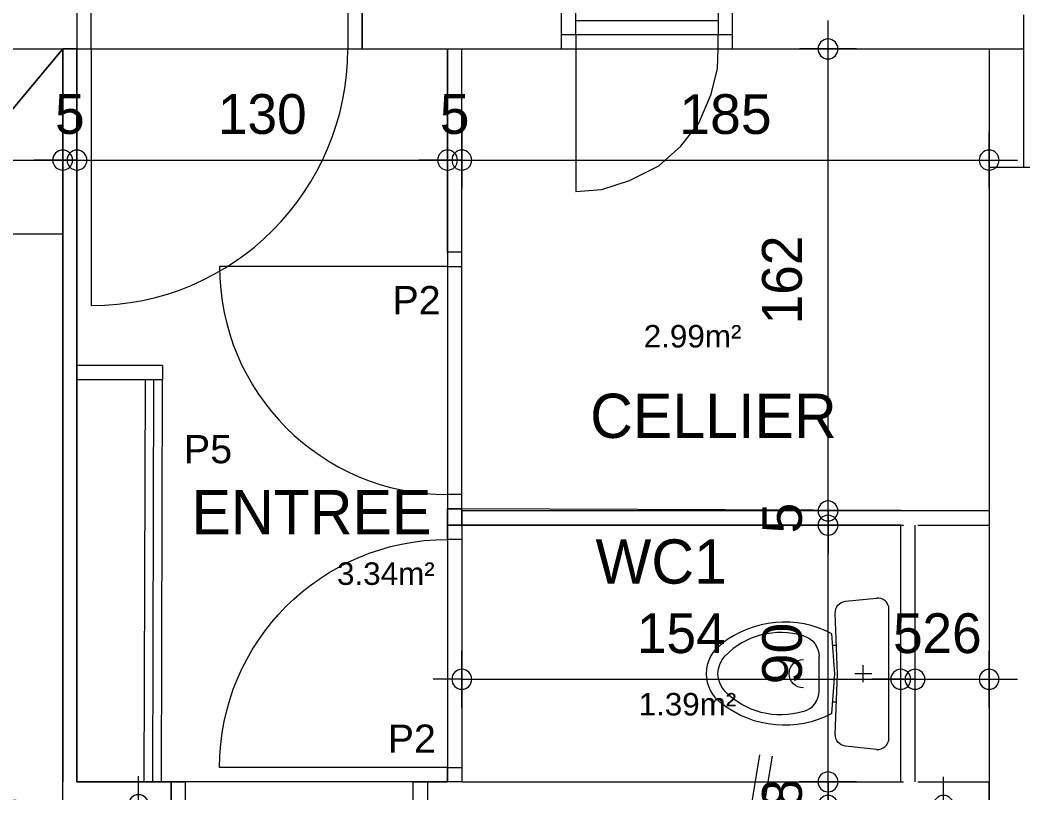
# Model space of a CAD drawing. Header units: metres. Extents: x 1.8 to 67.5, y -52.8 to -10.8.
# Drawn here: x 15.882 to 19.4, y -20.455 to -17.745 of the extents above; entities that cross this region are included whole.
import ezdxf
from ezdxf.enums import TextEntityAlignment as Align
from ezdxf.lldxf.tags import DXFTag

# ---------------------------------------------------------------- set-up
doc = ezdxf.new("R2010")
doc.units = ezdxf.units.M
doc.header["$MEASUREMENT"] = 0
for name, color, linetype in [('Calque commun', 7, 'Continuous'), ('Calque2', 7, 'Continuous'), ('Calque5', 7, 'Continuous'), ('Calque7', 7, 'Continuous'), ('Textes', 7, 'Continuous')]:
    doc.layers.add(name, color=color, linetype=linetype)
doc.styles.add('Arial18', font='arial.ttf', dxfattribs={"height": 0.078859})
doc.styles.add('Arial19', font='arial.ttf', dxfattribs={"height": 0.139163})
doc.styles.add('Arial8', font='arial.ttf', dxfattribs={"height": 0.098961})
doc.styles.add('Century Gothic11', font='GOTHIC.TTF', dxfattribs={"height": 0.139636})
doc.styles.add('Century Gothic19', font='GOTHIC.TTF', dxfattribs={"height": 0.155151})
tags = doc.linetypes.add('DASHDOT2', pattern=[0.5, 0.25, -0.125, 0, -0.125]).pattern_tags.tags
tags[10:11] = [DXFTag(74, 4), DXFTag(75, 0), DXFTag(340, '0'), DXFTag(46, 1.0), DXFTag(50, 0.0), DXFTag(44, 0.0), DXFTag(45, 0.0)]
tags[8:9] = [DXFTag(74, 4), DXFTag(75, 0), DXFTag(340, '0'), DXFTag(46, 1.0), DXFTag(50, 0.0), DXFTag(44, 0.0), DXFTag(45, 0.0)]
tags[6:7] = [DXFTag(74, 4), DXFTag(75, 0), DXFTag(340, '0'), DXFTag(46, 1.0), DXFTag(50, 0.0), DXFTag(44, 0.0), DXFTag(45, 0.0)]
tags[4:5] = [DXFTag(74, 4), DXFTag(75, 0), DXFTag(340, '0'), DXFTag(46, 1.0), DXFTag(50, 0.0), DXFTag(44, 0.0), DXFTag(45, 0.0)]
tags = doc.linetypes.add('HIDDEN', pattern=[0.375, 0.25, -0.125]).pattern_tags.tags
tags[6:7] = [DXFTag(74, 4), DXFTag(75, 0), DXFTag(340, '0'), DXFTag(46, 1.0), DXFTag(50, 0.0), DXFTag(44, 0.0), DXFTag(45, 0.0)]
tags[4:5] = [DXFTag(74, 4), DXFTag(75, 0), DXFTag(340, '0'), DXFTag(46, 1.0), DXFTag(50, 0.0), DXFTag(44, 0.0), DXFTag(45, 0.0)]
tags = doc.linetypes.add('HIDDEN2', pattern=[0.1875, 0.125, -0.0625]).pattern_tags.tags
tags[6:7] = [DXFTag(74, 4), DXFTag(75, 0), DXFTag(340, '0'), DXFTag(46, 1.0), DXFTag(50, 0.0), DXFTag(44, 0.0), DXFTag(45, 0.0)]
tags[4:5] = [DXFTag(74, 4), DXFTag(75, 0), DXFTag(340, '0'), DXFTag(46, 1.0), DXFTag(50, 0.0), DXFTag(44, 0.0), DXFTag(45, 0.0)]

# ---------------------------------------------------------------- blocks, each defined once
blk = doc.blocks.new('Block52712')
at = {"layer": 'Calque commun', "color": 7, "linetype": 'Continuous', "lineweight": 9}
for p, q in [((15.1815, -17.8466), (16.0815, -17.8466)), ((17.0815, -17.8466), (17.7815, -17.8466)), ((18.3815, -17.8466), (19.4015, -17.8466))]:
    blk.add_line(p, q, dxfattribs=at)
blk = doc.blocks.new('Block52730')
at = {"layer": 'Calque commun', "color": 7, "linetype": 'Continuous', "lineweight": 9}
for q in [(19.2815, -26.2066), (19.6015, -18.2609)]:
    blk.add_line((19.2815, -18.2609), q, dxfattribs=at)
blk = doc.blocks.new('@PRES_1_$$_1-22')
at = {"layer": 'Calque commun', "color": 5, "linetype": 'Continuous', "lineweight": 9}
for p, q in [((0, 0.32), (0.6, 0.32)), ((0.6, 0.15), (0, 0.15)), ((0.05, 0.05), (0.05, 0.15)), ((0.55, 0.15), (0.55, 0.05)), ((0.05, 0.1), (0.55, 0.1)), ((0.6, 0.05), (0, 0.05)), ((0, 0), (0.6, 0))]:
    blk.add_line(p, q, dxfattribs=at)
blk = doc.blocks.new('@PRES_1_$$_1-23')
at = {"layer": 'Calque commun', "color": 7, "linetype": 'Continuous', "lineweight": 9}
blk.add_line((0, 0), (0, 0.32), dxfattribs=at)
blk = doc.blocks.new('@PRES_1_$$_1-24')
at = {"layer": 'Calque commun', "color": 7, "linetype": 'Continuous', "lineweight": 9}
blk.add_line((0, 0), (0, 0.32), dxfattribs=at)
blk = doc.blocks.new('INTER_2D_COMB8')
at = {"layer": 'Calque commun', "color": 0, "linetype": 'ByBlock', "lineweight": -2}
for name in ['@PRES_1_$$_1-22', '@PRES_1_$$_1-23']:
    blk.add_blockref(name, (0, 0), dxfattribs=at)
at = {"layer": 'Calque commun', "color": 0, "linetype": 'ByBlock', "lineweight": -2, "extrusion": (0, 0, -1), "xscale": -1, "yscale": -1, "zscale": -1, "rotation": -180}
blk.add_blockref('@PRES_1_$$_1-24', (-0.6, 0), dxfattribs=at)
blk = doc.blocks.new('PLACED_COMB8')
at = {"layer": 'Calque commun', "color": 0, "linetype": 'ByBlock', "lineweight": -2}
blk.add_blockref('INTER_2D_COMB8', (0, 0), dxfattribs=at)
blk = doc.blocks.new('XMODULE1PCENTNONPMR')
at = {"layer": 'Calque commun', "color": 5, "linetype": 'Continuous', "lineweight": 9}
blk.add_arc((0, 0), 0.5, 0, 359.9994, dxfattribs=at)
blk = doc.blocks.new('XMODULE1PCENTNONPMR2')
at = {"layer": 'Calque commun', "color": 5, "linetype": 'Continuous', "lineweight": 9}
blk.add_arc((0, 0), 0.5, 0, 359.9994, dxfattribs=at)
blk = doc.blocks.new('DimLine53246')
at = {"layer": 'Calque commun', "color": 5, "linetype": 'Continuous', "lineweight": 9}
for p, q in [((16.0815, -18.1163), (16.0815, -18.3163)), ((17.3815, -18.1163), (17.3815, -18.3163)), ((16.0815, -18.2163), (15.9815, -18.2163)), ((16.0815, -18.2163), (17.3815, -18.2163)), ((17.3815, -18.2163), (17.4815, -18.2163))]:
    blk.add_line(p, q, dxfattribs=at)
at = {"layer": 'Calque commun', "color": 5, "linetype": 'Continuous', "lineweight": 9, "xscale": 0.07000000029802322, "yscale": 0.07000000029802322, "zscale": 0.07000000029802322}
for name, p in [('XMODULE1PCENTNONPMR', (16.0815, -18.2163)), ('XMODULE1PCENTNONPMR2', (17.3815, -18.2163))]:
    blk.add_blockref(name, p, dxfattribs=at)
at = {"layer": 'Calque commun', "color": 5, "linetype": 'Continuous', "lineweight": 9, "style": 'Century Gothic11'}
blk.add_text('130', height=0.13964, dxfattribs=at).set_placement((16.7315, -18.1663), align=Align.BOTTOM_CENTER)
blk = doc.blocks.new('@PRES_1_$$_1-43')
at = {"layer": 'Calque commun', "color": 5, "linetype": 'Continuous', "lineweight": 9}
blk.add_line((0.05, 0.05), (0.05, 0.85), dxfattribs=at)
at = {"layer": 'Calque commun', "color": 5, "linetype": 'Continuous', "lineweight": 9, "extrusion": (0, 0, -1)}
blk.add_arc((-0.05, 0.05), 0.8, 90, 180, dxfattribs=at)
at = {"layer": 'Calque commun', "color": 5, "linetype": 'Continuous', "lineweight": 9}
mesh = blk.add_polyface(dxfattribs=at)
corners = [(0, 0), (0, 0.05), (0.05, 0.05), (0.05, 0)]
mesh.append_faces([[corners[k] for k in face] for face in [(0, 1, 2, 3)]], dxfattribs={"color": 5})
mesh = blk.add_polyface(dxfattribs=at)
corners = [(0.85, 0), (0.85, 0.05), (0.9, 0.05), (0.9, 0)]
mesh.append_faces([[corners[k] for k in face] for face in [(0, 1, 2, 3)]], dxfattribs={"color": 5})
blk = doc.blocks.new('@PRES_1_$$_1-44')
at = {"layer": 'Calque commun', "color": 0, "linetype": 'Continuous', "lineweight": 9}
blk.add_line((0, 0), (0, 0.05), dxfattribs=at)
blk = doc.blocks.new('@PRES_1_$$_1-45')
at = {"layer": 'Calque commun', "color": 0, "linetype": 'Continuous', "lineweight": 9}
blk.add_line((0, 0), (0, 0.05), dxfattribs=at)
blk = doc.blocks.new('INTER_2D_COMB15')
at = {"layer": 'Calque5', "color": 0, "linetype": 'ByBlock', "lineweight": -2}
blk.add_blockref('@PRES_1_$$_1-43', (0, 0), dxfattribs=at)
at = {"layer": 'Calque5', "color": 15, "linetype": 'ByBlock', "lineweight": -2}
blk.add_blockref('@PRES_1_$$_1-44', (0, 0), dxfattribs=at)
at = {"layer": 'Calque5', "color": 15, "linetype": 'ByBlock', "lineweight": -2, "extrusion": (0, 0, -1), "xscale": -1, "yscale": -1, "zscale": -1, "rotation": -180}
blk.add_blockref('@PRES_1_$$_1-45', (-0.9, 0), dxfattribs=at)
blk = doc.blocks.new('PLACED_COMB15')
at = {"layer": 'Calque5', "color": 0, "linetype": 'ByBlock', "lineweight": -2}
blk.add_blockref('INTER_2D_COMB15', (0, 0), dxfattribs=at)
blk = doc.blocks.new('XMODULE1PCENTNONPMR3')
at = {"layer": 'Calque commun', "color": 5, "linetype": 'Continuous', "lineweight": 9}
blk.add_arc((0, 0), 0.5, 0, 359.9994, dxfattribs=at)
blk = doc.blocks.new('XMODULE1PCENTNONPMR4')
at = {"layer": 'Calque commun', "color": 5, "linetype": 'Continuous', "lineweight": 9}
blk.add_arc((0, 0), 0.5, 0, 359.9994, dxfattribs=at)
blk = doc.blocks.new('DimLine55267')
at = {"layer": 'Calque commun', "color": 5, "linetype": 'Continuous', "lineweight": 9}
for p, q in [((13.3216, -18.1163), (13.3216, -18.3163)), ((16.0315, -18.1163), (16.0315, -18.3163)), ((13.3216, -18.2163), (13.2215, -18.2163)), ((13.3216, -18.2163), (16.0315, -18.2163)), ((16.0315, -18.2163), (16.1315, -18.2163))]:
    blk.add_line(p, q, dxfattribs=at)
at = {"layer": 'Calque commun', "color": 5, "linetype": 'Continuous', "lineweight": 9, "xscale": 0.07000000029802322, "yscale": 0.07000000029802322, "zscale": 0.07000000029802322}
for name, p in [('XMODULE1PCENTNONPMR3', (13.3216, -18.2163)), ('XMODULE1PCENTNONPMR4', (16.0315, -18.2163))]:
    blk.add_blockref(name, p, dxfattribs=at)
at = {"layer": 'Calque commun', "color": 5, "linetype": 'Continuous', "lineweight": 9, "style": 'Century Gothic11'}
blk.add_text('271', height=0.13964, dxfattribs=at).set_placement((14.6765, -18.1663), align=Align.BOTTOM_CENTER)
blk = doc.blocks.new('XMODULE1PCENTNONPMR5')
at = {"layer": 'Calque commun', "color": 5, "linetype": 'Continuous', "lineweight": 9}
blk.add_arc((0, 0), 0.5, 0, 359.9994, dxfattribs=at)
blk = doc.blocks.new('XMODULE1PCENTNONPMR6')
at = {"layer": 'Calque commun', "color": 5, "linetype": 'Continuous', "lineweight": 9}
blk.add_arc((0, 0), 0.5, 0, 359.9994, dxfattribs=at)
blk = doc.blocks.new('DimLine55275')
at = {"layer": 'Calque commun', "color": 5, "linetype": 'Continuous', "lineweight": 9}
for p, q in [((16.0315, -18.1163), (16.0315, -18.3163)), ((16.0815, -18.1163), (16.0815, -18.3163)), ((16.0315, -18.2163), (15.9315, -18.2163)), ((16.0315, -18.2163), (16.0815, -18.2163)), ((16.0815, -18.2163), (16.1815, -18.2163))]:
    blk.add_line(p, q, dxfattribs=at)
at = {"layer": 'Calque commun', "color": 5, "linetype": 'Continuous', "lineweight": 9, "xscale": 0.07000000029802322, "yscale": 0.07000000029802322, "zscale": 0.07000000029802322}
for name, p in [('XMODULE1PCENTNONPMR5', (16.0315, -18.2163)), ('XMODULE1PCENTNONPMR6', (16.0815, -18.2163))]:
    blk.add_blockref(name, p, dxfattribs=at)
at = {"layer": 'Calque commun', "color": 5, "linetype": 'Continuous', "lineweight": 9, "style": 'Century Gothic11'}
blk.add_text('5', height=0.1396, dxfattribs=at).set_placement((16.0565, -18.1663), align=Align.BOTTOM_CENTER)
blk = doc.blocks.new('XMODULE1PCENTNONPMR7')
at = {"layer": 'Calque commun', "color": 5, "linetype": 'Continuous', "lineweight": 9}
blk.add_arc((0, 0), 0.5, 0, 359.9994, dxfattribs=at)
blk = doc.blocks.new('XMODULE1PCENTNONPMR8')
at = {"layer": 'Calque commun', "color": 5, "linetype": 'Continuous', "lineweight": 9}
blk.add_arc((0, 0), 0.5, 0, 359.9994, dxfattribs=at)
blk = doc.blocks.new('DimLine55283')
at = {"layer": 'Calque commun', "color": 5, "linetype": 'Continuous', "lineweight": 9}
for p, q in [((17.3815, -18.3163), (17.3815, -18.1163)), ((17.4315, -18.1163), (17.4315, -18.3163)), ((17.3815, -18.2163), (17.2815, -18.2163)), ((17.3815, -18.2163), (17.4315, -18.2163)), ((17.4315, -18.2163), (17.5315, -18.2163))]:
    blk.add_line(p, q, dxfattribs=at)
at = {"layer": 'Calque commun', "color": 5, "linetype": 'Continuous', "lineweight": 9, "xscale": 0.07000000029802322, "yscale": 0.07000000029802322, "zscale": 0.07000000029802322}
for name, p in [('XMODULE1PCENTNONPMR7', (17.3815, -18.2163)), ('XMODULE1PCENTNONPMR8', (17.4315, -18.2163))]:
    blk.add_blockref(name, p, dxfattribs=at)
at = {"layer": 'Calque commun', "color": 5, "linetype": 'Continuous', "lineweight": 9, "style": 'Century Gothic11'}
blk.add_text('5', height=0.1396, dxfattribs=at).set_placement((17.4065, -18.1663), align=Align.BOTTOM_CENTER)
blk = doc.blocks.new('XMODULE1PCENTNONPMR9')
at = {"layer": 'Calque commun', "color": 5, "linetype": 'Continuous', "lineweight": 9}
blk.add_arc((0, 0), 0.5, 0, 359.9994, dxfattribs=at)
blk = doc.blocks.new('XMODULE1PCENTNONPMR10')
at = {"layer": 'Calque commun', "color": 5, "linetype": 'Continuous', "lineweight": 9}
blk.add_arc((0, 0), 0.5, 0, 359.9994, dxfattribs=at)
blk = doc.blocks.new('DimLine55291')
at = {"layer": 'Calque commun', "color": 5, "linetype": 'Continuous', "lineweight": 9}
for p, q in [((17.4315, -20.1369), (17.4315, -19.9369)), ((18.9715, -20.1369), (18.9715, -19.9369)), ((17.4315, -20.0369), (17.3315, -20.0369)), ((17.4315, -20.0369), (18.9715, -20.0369)), ((18.9715, -20.0369), (19.0715, -20.0369))]:
    blk.add_line(p, q, dxfattribs=at)
at = {"layer": 'Calque commun', "color": 5, "linetype": 'Continuous', "lineweight": 9, "xscale": 0.07000000029802322, "yscale": 0.07000000029802322, "zscale": 0.07000000029802322}
for name, p in [('XMODULE1PCENTNONPMR9', (17.4315, -20.0369)), ('XMODULE1PCENTNONPMR10', (18.9715, -20.0369))]:
    blk.add_blockref(name, p, dxfattribs=at)
at = {"layer": 'Calque commun', "color": 5, "linetype": 'Continuous', "lineweight": 9, "style": 'Century Gothic11'}
blk.add_text('154', height=0.13964, dxfattribs=at).set_placement((18.2015, -19.9869), align=Align.BOTTOM_CENTER)
blk = doc.blocks.new('XMODULE1PCENTNONPMR11')
at = {"layer": 'Calque commun', "color": 5, "linetype": 'Continuous', "lineweight": 9}
blk.add_arc((0, 0), 0.5, 0, 359.9994, dxfattribs=at)
blk = doc.blocks.new('XMODULE1PCENTNONPMR12')
at = {"layer": 'Calque commun', "color": 5, "linetype": 'Continuous', "lineweight": 9}
blk.add_arc((0, 0), 0.5, 0, 359.9994, dxfattribs=at)
blk = doc.blocks.new('DimLine55302')
at = {"layer": 'Calque commun', "color": 5, "linetype": 'Continuous', "lineweight": 9}
for p, q in [((18.9715, -20.1369), (18.9715, -19.9369)), ((19.0215, -20.1369), (19.0215, -19.9369)), ((18.9715, -20.0369), (18.8715, -20.0369)), ((18.9715, -20.0369), (19.0215, -20.0369)), ((19.0215, -20.0369), (19.1215, -20.0369))]:
    blk.add_line(p, q, dxfattribs=at)
at = {"layer": 'Calque commun', "color": 5, "linetype": 'Continuous', "lineweight": 9, "xscale": 0.07000000029802322, "yscale": 0.07000000029802322, "zscale": 0.07000000029802322}
for name, p in [('XMODULE1PCENTNONPMR11', (18.9715, -20.0369)), ('XMODULE1PCENTNONPMR12', (19.0215, -20.0369))]:
    blk.add_blockref(name, p, dxfattribs=at)
at = {"layer": 'Calque commun', "color": 5, "linetype": 'Continuous', "lineweight": 9, "style": 'Century Gothic11'}
blk.add_text('5', height=0.1396, dxfattribs=at).set_placement((18.9965, -19.9869), align=Align.BOTTOM_CENTER)
blk = doc.blocks.new('XMODULE1PCENTNONPMR17')
at = {"layer": 'Calque commun', "color": 5, "linetype": 'Continuous', "lineweight": 9}
blk.add_arc((0, 0), 0.5, 0, 359.9994, dxfattribs=at)
blk = doc.blocks.new('XMODULE1PCENTNONPMR18')
at = {"layer": 'Calque commun', "color": 5, "linetype": 'Continuous', "lineweight": 9}
blk.add_arc((0, 0), 0.5, 0, 359.9994, dxfattribs=at)
blk = doc.blocks.new('DimLine55344')
at = {"layer": 'Calque commun', "color": 5, "linetype": 'Continuous', "lineweight": 9}
for p, q in [((19.1215, -20.4792), (19.1215, -20.3792)), ((19.2215, -20.4792), (19.0215, -20.4792)), ((19.1215, -22.3567), (19.1215, -20.4792)), ((19.2215, -22.3567), (19.0215, -22.3567)), ((19.1215, -22.3567), (19.1215, -22.4567))]:
    blk.add_line(p, q, dxfattribs=at)
at = {"layer": 'Calque commun', "color": 5, "linetype": 'Continuous', "lineweight": 9, "xscale": 0.07000000029802322, "yscale": 0.07000000029802322, "zscale": 0.07000000029802322, "rotation": 90}
for name, p in [('XMODULE1PCENTNONPMR18', (19.1215, -20.4792)), ('XMODULE1PCENTNONPMR17', (19.1215, -22.3567))]:
    blk.add_blockref(name, p, dxfattribs=at)
at = {"layer": 'Calque commun', "color": 5, "linetype": 'Continuous', "lineweight": 9, "style": 'Century Gothic11'}
blk.add_text('188', height=0.13964, rotation=90, dxfattribs=at).set_placement((19.0715, -21.4179), align=Align.BOTTOM_CENTER)
blk = doc.blocks.new('XMODULE1PCENTNONPMR19')
at = {"layer": 'Calque commun', "color": 5, "linetype": 'Continuous', "lineweight": 9}
blk.add_arc((0, 0), 0.5, 0, 359.9994, dxfattribs=at)
blk = doc.blocks.new('XMODULE1PCENTNONPMR20')
at = {"layer": 'Calque commun', "color": 5, "linetype": 'Continuous', "lineweight": 9}
blk.add_arc((0, 0), 0.5, 0, 359.9994, dxfattribs=at)
blk = doc.blocks.new('DimLine55352')
at = {"layer": 'Calque commun', "color": 5, "linetype": 'Continuous', "lineweight": 9}
for p, q in [((18.7164, -20.3966), (18.7164, -20.2966)), ((18.8164, -20.3966), (18.6164, -20.3966)), ((18.7164, -20.4792), (18.7164, -20.3966)), ((18.8164, -20.4792), (18.6164, -20.4792)), ((18.7164, -20.4792), (18.7164, -20.5792))]:
    blk.add_line(p, q, dxfattribs=at)
at = {"layer": 'Calque commun', "color": 5, "linetype": 'Continuous', "lineweight": 9, "xscale": 0.07000000029802322, "yscale": 0.07000000029802322, "zscale": 0.07000000029802322, "rotation": 90}
for name, p in [('XMODULE1PCENTNONPMR20', (18.7164, -20.3966)), ('XMODULE1PCENTNONPMR19', (18.7164, -20.4792))]:
    blk.add_blockref(name, p, dxfattribs=at)
at = {"layer": 'Calque commun', "color": 5, "linetype": 'Continuous', "lineweight": 9, "style": 'Century Gothic11'}
blk.add_text('8', height=0.1396, rotation=90, dxfattribs=at).set_placement((18.6664, -20.4379), align=Align.BOTTOM_CENTER)
blk = doc.blocks.new('XMODULE1PCENTNONPMR21')
at = {"layer": 'Calque commun', "color": 5, "linetype": 'Continuous', "lineweight": 9}
blk.add_arc((0, 0), 0.5, 0, 359.9994, dxfattribs=at)
blk = doc.blocks.new('XMODULE1PCENTNONPMR22')
at = {"layer": 'Calque commun', "color": 5, "linetype": 'Continuous', "lineweight": 9}
blk.add_arc((0, 0), 0.5, 0, 359.9994, dxfattribs=at)
blk = doc.blocks.new('DimLine55360')
at = {"layer": 'Calque commun', "color": 5, "linetype": 'Continuous', "lineweight": 9}
for p, q in [((18.7164, -17.8266), (18.7164, -17.7266)), ((18.8164, -17.8266), (18.6164, -17.8266)), ((18.7164, -19.4466), (18.7164, -17.8266)), ((18.8164, -19.4466), (18.6164, -19.4466)), ((18.7164, -19.4466), (18.7164, -19.5466))]:
    blk.add_line(p, q, dxfattribs=at)
at = {"layer": 'Calque commun', "color": 5, "linetype": 'Continuous', "lineweight": 9, "xscale": 0.07000000029802322, "yscale": 0.07000000029802322, "zscale": 0.07000000029802322, "rotation": 90}
for name, p in [('XMODULE1PCENTNONPMR22', (18.7164, -17.8266)), ('XMODULE1PCENTNONPMR21', (18.7164, -19.4466))]:
    blk.add_blockref(name, p, dxfattribs=at)
at = {"layer": 'Calque commun', "color": 5, "linetype": 'Continuous', "lineweight": 9, "style": 'Century Gothic11'}
blk.add_text('162', height=0.13964, rotation=90, dxfattribs=at).set_placement((18.6664, -18.6366), align=Align.BOTTOM_CENTER)
blk = doc.blocks.new('XMODULE1PCENTNONPMR29')
at = {"layer": 'Calque commun', "color": 5, "linetype": 'Continuous', "lineweight": 9}
blk.add_arc((0, 0), 0.5, 0, 359.9994, dxfattribs=at)
blk = doc.blocks.new('XMODULE1PCENTNONPMR30')
at = {"layer": 'Calque commun', "color": 5, "linetype": 'Continuous', "lineweight": 9}
blk.add_arc((0, 0), 0.5, 0, 359.9994, dxfattribs=at)
blk = doc.blocks.new('DimLine55777')
at = {"layer": 'Calque commun', "color": 5, "linetype": 'Continuous', "lineweight": 9}
for p, q in [((19.0215, -20.1369), (19.0215, -19.9369)), ((19.2815, -20.1369), (19.2815, -19.9369)), ((19.0215, -20.0369), (18.9215, -20.0369)), ((19.0215, -20.0369), (19.2815, -20.0369)), ((19.2815, -20.0369), (19.3815, -20.0369))]:
    blk.add_line(p, q, dxfattribs=at)
at = {"layer": 'Calque commun', "color": 5, "linetype": 'Continuous', "lineweight": 9, "xscale": 0.07000000029802322, "yscale": 0.07000000029802322, "zscale": 0.07000000029802322}
for name, p in [('XMODULE1PCENTNONPMR29', (19.0215, -20.0369)), ('XMODULE1PCENTNONPMR30', (19.2815, -20.0369))]:
    blk.add_blockref(name, p, dxfattribs=at)
at = {"layer": 'Calque commun', "color": 5, "linetype": 'Continuous', "lineweight": 9, "style": 'Century Gothic11'}
blk.add_text('26', height=0.13964, dxfattribs=at).set_placement((19.1515, -19.9869), align=Align.BOTTOM_CENTER)
blk = doc.blocks.new('XMODULE1PCENTNONPMR35')
at = {"layer": 'Calque commun', "color": 5, "linetype": 'Continuous', "lineweight": 9}
blk.add_arc((0, 0), 0.5, 0, 359.9994, dxfattribs=at)
blk = doc.blocks.new('XMODULE1PCENTNONPMR36')
at = {"layer": 'Calque commun', "color": 5, "linetype": 'Continuous', "lineweight": 9}
blk.add_arc((0, 0), 0.5, 0, 359.9994, dxfattribs=at)
blk = doc.blocks.new('DimLine56137')
at = {"layer": 'Calque commun', "color": 5, "linetype": 'Continuous', "lineweight": 9}
for p, q in [((16.2975, -20.4766), (16.2975, -20.3766)), ((16.3975, -20.4766), (16.1975, -20.4766)), ((16.2975, -21.3766), (16.2975, -20.4766)), ((16.3975, -21.3766), (16.1975, -21.3766)), ((16.2975, -21.3766), (16.2975, -21.4766))]:
    blk.add_line(p, q, dxfattribs=at)
at = {"layer": 'Calque commun', "color": 5, "linetype": 'Continuous', "lineweight": 9, "xscale": 0.07000000029802322, "yscale": 0.07000000029802322, "zscale": 0.07000000029802322, "rotation": 90}
for name, p in [('XMODULE1PCENTNONPMR36', (16.2975, -20.4766)), ('XMODULE1PCENTNONPMR35', (16.2975, -21.3766))]:
    blk.add_blockref(name, p, dxfattribs=at)
at = {"layer": 'Calque commun', "color": 5, "linetype": 'Continuous', "lineweight": 9, "style": 'Century Gothic11'}
blk.add_text('90', height=0.13964, rotation=90, dxfattribs=at).set_placement((16.2475, -20.9266), align=Align.BOTTOM_CENTER)
blk = doc.blocks.new('@PRES_1_$$_1-46')
at = {"layer": 'Calque commun', "color": 5, "linetype": 'Continuous', "lineweight": 9}
blk.add_line((0.05, 0.08), (0.05, 0.88), dxfattribs=at)
at = {"layer": 'Calque commun', "color": 5, "linetype": 'Continuous', "lineweight": 9, "extrusion": (0, 0, -1)}
blk.add_arc((-0.05, 0.08), 0.8, 90, 180, dxfattribs=at)
at = {"layer": 'Calque commun', "color": 5, "linetype": 'Continuous', "lineweight": 9}
mesh = blk.add_polyface(dxfattribs=at)
corners = [(0, 0), (0, 0.08), (0.05, 0.08), (0.05, 0)]
mesh.append_faces([[corners[k] for k in face] for face in [(0, 1, 2, 3)]], dxfattribs={"color": 5})
mesh = blk.add_polyface(dxfattribs=at)
corners = [(0.85, 0), (0.85, 0.08), (0.9, 0.08), (0.9, 0)]
mesh.append_faces([[corners[k] for k in face] for face in [(0, 1, 2, 3)]], dxfattribs={"color": 5})
blk = doc.blocks.new('@PRES_1_$$_1-47')
at = {"layer": 'Calque commun', "color": 7, "linetype": 'Continuous', "lineweight": 9}
blk.add_line((0, 0), (0, 0.08), dxfattribs=at)
blk = doc.blocks.new('@PRES_1_$$_1-48')
at = {"layer": 'Calque commun', "color": 7, "linetype": 'Continuous', "lineweight": 9}
blk.add_line((0, 0), (0, 0.08), dxfattribs=at)
blk = doc.blocks.new('INTER_2D_COMB16')
at = {"layer": 'Calque5', "color": 0, "linetype": 'ByBlock', "lineweight": -2}
for name in ['@PRES_1_$$_1-46', '@PRES_1_$$_1-47']:
    blk.add_blockref(name, (0, 0), dxfattribs=at)
at = {"layer": 'Calque5', "color": 0, "linetype": 'ByBlock', "lineweight": -2, "extrusion": (0, 0, -1), "xscale": -1, "yscale": -1, "zscale": -1, "rotation": -180}
blk.add_blockref('@PRES_1_$$_1-48', (-0.9, 0), dxfattribs=at)
blk = doc.blocks.new('PLACED_COMB16')
at = {"layer": 'Calque5', "color": 0, "linetype": 'ByBlock', "lineweight": -2}
blk.add_blockref('INTER_2D_COMB16', (0, 0), dxfattribs=at)
blk = doc.blocks.new('60x65')
at = {"layer": 'Calque commun', "color": 7, "linetype": 'HIDDEN', "lineweight": 9}
mesh = blk.add_polyface(dxfattribs=at)
corners = [(0, 0.6), (0.65, 0.6), (0.65, 0), (0, 0)]
mesh.append_faces([[corners[k] for k in face] for face in [(0, 1, 2, 3)]], dxfattribs={"color": 7})
blk = doc.blocks.new('XMODULE1PCENTNONPMR53')
at = {"layer": 'Calque commun', "color": 5, "linetype": 'Continuous', "lineweight": 9}
blk.add_arc((0, 0), 0.5, 0, 359.9994, dxfattribs=at)
blk = doc.blocks.new('XMODULE1PCENTNONPMR54')
at = {"layer": 'Calque commun', "color": 5, "linetype": 'Continuous', "lineweight": 9}
blk.add_arc((0, 0), 0.5, 0, 359.9994, dxfattribs=at)
blk = doc.blocks.new('DimLine60848')
at = {"layer": 'Calque commun', "color": 5, "linetype": 'Continuous', "lineweight": 9}
for p, q in [((18.7164, -19.4966), (18.7164, -19.3966)), ((18.8164, -19.4966), (18.6164, -19.4966)), ((18.7164, -20.3966), (18.7164, -19.4966)), ((18.8164, -20.3966), (18.6164, -20.3966)), ((18.7164, -20.3966), (18.7164, -20.4966))]:
    blk.add_line(p, q, dxfattribs=at)
at = {"layer": 'Calque commun', "color": 5, "linetype": 'Continuous', "lineweight": 9, "xscale": 0.07000000029802322, "yscale": 0.07000000029802322, "zscale": 0.07000000029802322, "rotation": 90}
for name, p in [('XMODULE1PCENTNONPMR54', (18.7164, -19.4966)), ('XMODULE1PCENTNONPMR53', (18.7164, -20.3966))]:
    blk.add_blockref(name, p, dxfattribs=at)
at = {"layer": 'Calque commun', "color": 5, "linetype": 'Continuous', "lineweight": 9, "style": 'Arial19'}
blk.add_text('90', height=0.13916, rotation=90, dxfattribs=at).set_placement((18.6664, -19.9466), align=Align.BOTTOM_CENTER)
blk = doc.blocks.new('XMODULE1PCENTNONPMR55')
at = {"layer": 'Calque commun', "color": 5, "linetype": 'Continuous', "lineweight": 9}
blk.add_arc((0, 0), 0.5, 0, 359.9994, dxfattribs=at)
blk = doc.blocks.new('XMODULE1PCENTNONPMR56')
at = {"layer": 'Calque commun', "color": 5, "linetype": 'Continuous', "lineweight": 9}
blk.add_arc((0, 0), 0.5, 0, 359.9994, dxfattribs=at)
blk = doc.blocks.new('DimLine60856')
at = {"layer": 'Calque commun', "color": 5, "linetype": 'Continuous', "lineweight": 9}
for p, q in [((18.7164, -19.4466), (18.7164, -19.3466)), ((18.8164, -19.4466), (18.6164, -19.4466)), ((18.7164, -19.4966), (18.7164, -19.4466)), ((18.8164, -19.4966), (18.6164, -19.4966)), ((18.7164, -19.4966), (18.7164, -19.5966))]:
    blk.add_line(p, q, dxfattribs=at)
at = {"layer": 'Calque commun', "color": 5, "linetype": 'Continuous', "lineweight": 9, "xscale": 0.07000000029802322, "yscale": 0.07000000029802322, "zscale": 0.07000000029802322, "rotation": 90}
for name, p in [('XMODULE1PCENTNONPMR56', (18.7164, -19.4466)), ('XMODULE1PCENTNONPMR55', (18.7164, -19.4966))]:
    blk.add_blockref(name, p, dxfattribs=at)
at = {"layer": 'Calque commun', "color": 5, "linetype": 'Continuous', "lineweight": 9, "style": 'Arial19'}
blk.add_text('5', height=0.1392, rotation=90, dxfattribs=at).set_placement((18.6664, -19.4716), align=Align.BOTTOM_CENTER)
blk = doc.blocks.new('XMODULE1PCENTNONPMR57')
at = {"layer": 'Calque commun', "color": 5, "linetype": 'Continuous', "lineweight": 9}
blk.add_arc((0, 0), 0.5, 0, 359.9994, dxfattribs=at)
blk = doc.blocks.new('XMODULE1PCENTNONPMR58')
at = {"layer": 'Calque commun', "color": 5, "linetype": 'Continuous', "lineweight": 9}
blk.add_arc((0, 0), 0.5, 0, 359.9994, dxfattribs=at)
blk = doc.blocks.new('DimLine60873')
at = {"layer": 'Calque commun', "color": 5, "linetype": 'Continuous', "lineweight": 9}
for p, q in [((17.4315, -18.3163), (17.4315, -18.1163)), ((19.2815, -18.3163), (19.2815, -18.1163)), ((17.4315, -18.2163), (17.3315, -18.2163)), ((17.4315, -18.2163), (19.2815, -18.2163)), ((19.2815, -18.2163), (19.3815, -18.2163))]:
    blk.add_line(p, q, dxfattribs=at)
at = {"layer": 'Calque commun', "color": 5, "linetype": 'Continuous', "lineweight": 9, "xscale": 0.07000000029802322, "yscale": 0.07000000029802322, "zscale": 0.07000000029802322}
for name, p in [('XMODULE1PCENTNONPMR57', (17.4315, -18.2163)), ('XMODULE1PCENTNONPMR58', (19.2815, -18.2163))]:
    blk.add_blockref(name, p, dxfattribs=at)
at = {"layer": 'Calque commun', "color": 5, "linetype": 'Continuous', "lineweight": 9, "style": 'Arial19'}
blk.add_text('185', height=0.13916, dxfattribs=at).set_placement((18.3565, -18.1663), align=Align.BOTTOM_CENTER)
blk = doc.blocks.new('XMODULE1PCENTNONPMR69')
at = {"layer": 'Calque commun', "color": 15, "linetype": 'Continuous', "lineweight": 18}
for p, q in [((16.0315, -17.8266), (16.0315, -20.3966)), ((16.0815, -17.8266), (16.0315, -17.8266)), ((16.0815, -17.8266), (16.0815, -20.3966)), ((17.3815, -17.8266), (17.4315, -17.8266)), ((17.3815, -18.5393), (17.3815, -17.8266)), ((17.4315, -18.5393), (17.4315, -17.8266)), ((16.3816, -18.9367), (16.0816, -18.9367)), ((16.0816, -18.9367), (16.0816, -18.9867)), ((16.3816, -18.9367), (16.3816, -18.9867)), ((16.3816, -18.9867), (16.0816, -18.9867)), ((17.3815, -19.4966), (17.3815, -19.4393)), ((19.2815, -19.4466), (17.4314, -19.4466)), ((17.4314, -19.4466), (17.4314, -19.4966)), ((17.4315, -19.4966), (17.4315, -19.4393)), ((19.2815, -19.4466), (19.2815, -19.4966)), ((17.4314, -19.4966), (18.9816, -19.4966)), ((18.9715, -20.3966), (18.9715, -19.4966)), ((19.0215, -20.3966), (19.0215, -19.4966)), ((19.0315, -19.4966), (19.2815, -19.4966))]:
    blk.add_line(p, q, dxfattribs=at)
at = {"layer": 'Calque commun', "color": 7, "linetype": 'Continuous', "lineweight": 9}
for p, q in [((17.3815, -18.4516), (17.3815, -17.8266)), ((16.3175, -20.3964), (16.3216, -18.9865)), ((16.3816, -18.9867), (16.3216, -18.9865)), ((16.3475, -20.3965), (16.3516, -18.9866)), ((16.3775, -20.3966), (16.3816, -18.9867)), ((16.3775, -20.3966), (16.3175, -20.3964))]:
    blk.add_line(p, q, dxfattribs=at)
at = {"layer": 'Calque commun', "color": 7, "linetype": 'DASHDOT2', "lineweight": 9}
for p, q in [((18.2474, -21.6778), (18.4772, -20.3013)), ((18.4844, -20.5266), (18.5211, -20.3068))]:
    blk.add_line(p, q, dxfattribs=at)
at = {"layer": 'Calque commun', "color": 7, "linetype": 'Continuous', "lineweight": 18}
for p, q in [((16.0315, -20.4766), (16.0315, -20.3966)), ((16.0815, -20.3966), (16.4115, -20.3966)), ((17.3115, -20.3966), (17.3815, -20.3966)), ((17.4315, -20.3966), (18.9816, -20.3966)), ((19.0315, -20.3966), (19.2815, -20.3966)), ((19.2815, -20.4766), (19.2815, -20.3966))]:
    blk.add_line(p, q, dxfattribs=at)
at = {"layer": 'Calque commun', "color": 9, "linetype": 'Continuous', "lineweight": 9}
blk.add_line((17.3815, -20.3966), (16.0815, -20.3966), dxfattribs=at)
at = {"layer": 'Calque commun', "color": 5, "linetype": 'Continuous', "lineweight": 9}
for name in ['DimLine55360', 'DimLine55267', 'DimLine55275', 'DimLine53246', 'DimLine55283', 'DimLine60873', 'DimLine60856', 'DimLine60848', 'DimLine55291', 'DimLine55302', 'DimLine55777', 'DimLine55352', 'DimLine56137', 'DimLine55344']:
    blk.add_blockref(name, (0, 0), dxfattribs=at)
at = {"layer": 'Calque commun', "color": 0, "linetype": 'ByBlock', "lineweight": -2}
for name, p, rotation in [('60x65', (15.4315, -17.8266), -90.00000000000001), ('PLACED_COMB15', (17.4315, -20.3966), 89.99999999999999), ('PLACED_COMB16', (17.3115, -20.3966), 180)]:
    blk.add_blockref(name, p, dxfattribs=dict(at, rotation=rotation))
at = {"layer": 'Calque commun', "color": 0, "linetype": 'ByBlock', "lineweight": -2, "extrusion": (0, 0, -1), "xscale": -1, "yscale": -1, "zscale": -1, "rotation": 90.00000000000001}
blk.add_blockref('PLACED_COMB15', (-17.4315, -18.5393), dxfattribs=at)
at = {"layer": 'Textes', "color": 5, "linetype": 'ByBlock', "lineweight": -2, "style": 'Arial8'}
for s, p in [('P2', (17.1882, -18.7865)), ('P5', (16.4567, -19.309)), ('P2', (17.1715, -20.3242))]:
    blk.add_text(s, height=0.09896, dxfattribs=at).set_placement(p, align=Align.BOTTOM_LEFT)
at = {"layer": 'Textes', "color": 9, "linetype": 'ByBlock', "lineweight": -2, "style": 'Arial18'}
for s, p in [('2.99m²', (18.0697, -18.8971)), ('3.34m²', (16.9937, -19.7295, 0)), ('1.39m²', (18.0518, -20.1873))]:
    blk.add_text(s, height=0.07886, dxfattribs=at).set_placement(p, align=Align.BOTTOM_LEFT)
at = {"layer": 'Textes', "color": 5, "linetype": 'ByBlock', "lineweight": -2, "style": 'Century Gothic19'}
for s, p in [('CELLIER', (17.8819, -19.0354)), ('ENTREE', (16.4833, -19.373)), ('WC1', (17.9007, -19.5464))]:
    blk.add_text(s, height=0.15515, dxfattribs=at).set_placement(p, align=Align.TOP_LEFT)
at = {"layer": 'Calque commun', "color": 9, "linetype": 'Continuous', "lineweight": 18}
mesh = blk.add_polyface(dxfattribs=at)
corners = [(17.1586, -21.4553), (17.262, -21.3766), (17.0395, -21.5019), (13.9816, -21.0066), (13.3216, -26.1866), (16.9815, -22.4041), (19.2815, -26.1866), (13.3216, -20.2866), (13.9816, -20.2866), (13.3216, -17.8268), (16.9815, -21.654), (16.0315, -17.8266), (13.3216, -21.0066), (16.0315, -20.4766), (19.2815, -22.4041), (18.2659, -20.4766), (18.2659, -21.3766), (17.262, -21.4566)]
mesh.append_faces([[corners[k] for k in face] for face in [(15, 1, 16)]], dxfattribs={"vtx0": -1, "color": 9})
mesh.append_faces([[corners[k] for k in face] for face in [(0, 1, 2), (11, 8, 13)]], dxfattribs={"vtx0": -1, "vtx1": -1, "color": 9})
mesh.append_faces([[corners[k] for k in face] for face in [(3, 4, 5), (3, 10, 13), (1, 13, 2)]], dxfattribs={"vtx0": -1, "vtx1": -1, "vtx2": -1, "color": 9})
mesh.append_faces([[corners[k] for k in face] for face in [(3, 5, 10)]], dxfattribs={"vtx0": -1, "vtx2": -1, "color": 9})
mesh.append_faces([[corners[k] for k in face] for face in [(7, 8, 9), (14, 5, 6)]], dxfattribs={"vtx1": -1, "color": 9})
mesh.append_faces([[corners[k] for k in face] for face in [(4, 6, 5), (11, 9, 8), (10, 2, 13), (8, 3, 13), (15, 13, 1)]], dxfattribs={"vtx1": -1, "vtx2": -1, "color": 9})
mesh.append_faces([[corners[k] for k in face] for face in [(3, 12, 4), (0, 17, 1)]], dxfattribs={"vtx2": -1, "color": 9})
at = {"layer": 'Calque commun', "color": 9, "linetype": 'Continuous', "lineweight": 9}
mesh = blk.add_polyface(dxfattribs=at)
corners = [(17.3815, -20.3966), (16.0815, -20.3966), (16.0815, -17.8266), (17.3815, -17.8266)]
mesh.append_faces([[corners[k] for k in face] for face in [(0, 1, 2, 3)]], dxfattribs={"color": 9})
at = {"layer": 'Calque commun', "color": 9, "linetype": 'HIDDEN2', "lineweight": 9}
mesh = blk.add_polyface(dxfattribs=at)
corners = [(17.4315, -17.8266), (19.2815, -17.8266), (19.2815, -19.4466), (17.4315, -19.4393)]
mesh.append_faces([[corners[k] for k in face] for face in [(0, 1, 2, 3)]], dxfattribs={"color": 9})
mesh = blk.add_polyface(dxfattribs=at)
corners = [(18.9715, -19.4966), (17.4315, -19.4966), (17.4315, -20.3966), (18.9715, -20.3966)]
mesh.append_faces([[corners[k] for k in face] for face in [(0, 1, 2, 3)]], dxfattribs={"color": 9})
blk = doc.blocks.new('@PRES_1_$$_1-28')
at = {"layer": 'Calque commun', "color": 5, "linetype": 'Continuous', "lineweight": 9}
blk.add_line((0.05, 0.32), (0.05, 1.22), dxfattribs=at)
at = {"layer": 'Calque commun', "color": 5, "linetype": 'Continuous', "lineweight": 9, "extrusion": (0, 0, -1)}
blk.add_arc((-0.05, 0.32), 0.9, 90, 180, dxfattribs=at)
at = {"layer": 'Calque commun', "color": 5, "linetype": 'Continuous', "lineweight": 9}
mesh = blk.add_polyface(dxfattribs=at)
corners = [(0, 0), (0, 0.32), (0.05, 0.32), (0.05, 0)]
mesh.append_faces([[corners[k] for k in face] for face in [(0, 1, 2, 3)]], dxfattribs={"color": 5})
mesh = blk.add_polyface(dxfattribs=at)
corners = [(0.95, 0), (0.95, 0.32), (1, 0.32), (1, 0)]
mesh.append_faces([[corners[k] for k in face] for face in [(0, 1, 2, 3)]], dxfattribs={"color": 5})
blk = doc.blocks.new('@PRES_1_$$_1-29')
at = {"layer": 'Calque commun', "color": 0, "linetype": 'ByBlock', "lineweight": -2}
blk.add_line((0, 0), (0, 0.32), dxfattribs=at)
blk = doc.blocks.new('@PRES_1_$$_1-30')
at = {"layer": 'Calque commun', "color": 0, "linetype": 'ByBlock', "lineweight": -2}
blk.add_line((0, 0), (0, 0.32), dxfattribs=at)
blk = doc.blocks.new('INTER_2D_COMB10')
at = {"layer": 'Calque7', "color": 0, "linetype": 'ByBlock', "lineweight": -2}
blk.add_blockref('@PRES_1_$$_1-28', (0, 0), dxfattribs=at)
at = {"layer": 'Calque7', "color": 7, "linetype": 'Continuous', "lineweight": 9}
blk.add_blockref('@PRES_1_$$_1-29', (0, 0), dxfattribs=at)
at = {"layer": 'Calque7', "color": 7, "linetype": 'Continuous', "lineweight": 9, "extrusion": (0, 0, -1), "xscale": -1, "yscale": -1, "zscale": -1, "rotation": -180}
blk.add_blockref('@PRES_1_$$_1-30', (-1, 0), dxfattribs=at)
blk = doc.blocks.new('PLACED_COMB10')
at = {"layer": 'Calque7', "color": 0, "linetype": 'ByBlock', "lineweight": -2}
blk.add_blockref('INTER_2D_COMB10', (0, 0), dxfattribs=at)
blk = doc.blocks.new('wc-3')
at = {"layer": 'Calque2', "color": 6, "linetype": 'Continuous', "lineweight": 9}
for p, q in [((-0.2256, 0), (0.2256, 0)), ((-0.2653, -0.0442), (-0.2539, -0.1527)), ((0, -0.06), (0, -0.12)), ((0.2539, -0.1527), (0.2653, -0.0442)), ((-0.03, -0.09), (0.03, -0.09)), ((-0.2125, -0.1885), (0, -0.18)), ((-0.14, -0.2), (0, -0.19)), ((-0.1, -0.184), (-0.1, -0.1971)), ((0, -0.18), (0.2125, -0.1885)), ((0, -0.19), (0.14, -0.2)), ((0.1, -0.1971), (0.1, -0.184)), ((-0.06, -0.2451), (0.06, -0.2451))]:
    blk.add_line(p, q, dxfattribs=at)
at = {"layer": 'Calque2', "color": 6, "linetype": 'Continuous', "lineweight": 9, "flags": 128}
for points in [[(-0.2653, -0.0442, -0.445253), (-0.2256, 0)], [(0.2256, 0, -0.445276), (0.2653, -0.0442)], [(-0.2539, -0.1527, 0.395314), (-0.2125, -0.1885)], [(0.2125, -0.1885, 0.395339), (0.2539, -0.1527)], [(-0.14, -0.2, 0.294671), (-0.1052, -0.5864)], [(0.14, -0.2, -0.294671), (0.1052, -0.5864)], [(-0.1327, -0.3, -0.337883), (-0.0606, -0.2451)], [(0.1327, -0.3, 0.337854), (0.0606, -0.2451)], [(-0.1327, -0.3, 0.281729), (-0.0616, -0.5756)], [(-0.05, -0.3, 1), (0.05, -0.3)], [(0.1327, -0.3, -0.279876), (0.0616, -0.5756)], [(-0.1052, -0.5864, 0.509528), (0.1052, -0.5864)], [(-0.0616, -0.5756, 0.395927), (0.0616, -0.5756)]]:
    blk.add_lwpolyline(points, format="xyb", dxfattribs=at)
blk = doc.blocks.new('Block61692')
at = {"layer": 'Calque commun', "color": 7, "linetype": 'Continuous', "lineweight": 18}
blk.add_line((19.6015, -17.5266), (19.6015, -18.2609), dxfattribs=at)
at = {"layer": 'Calque commun', "color": 7, "linetype": 'Continuous', "lineweight": 9}
for p, q in [((19.4015, -17.7266), (19.4015, -18.2609)), ((19.2815, -17.8466), (19.2815, -18.2609)), ((19.2815, -18.2609), (19.6015, -18.2609))]:
    blk.add_line(p, q, dxfattribs=at)

msp = doc.modelspace()

# ---------------------------------------------------------------- linework, layer by layer
at = {"layer": 'Calque commun', "color": 7, "linetype": 'Continuous', "lineweight": 9}
for p, q in [((17.3815, -17.8466), (17.3815, -17.8466)), ((18.0815, -17.8466), (19.2815, -17.8466))]:
    msp.add_line(p, q, dxfattribs=at)
at = {"layer": 'Calque commun', "color": 7, "linetype": 'HIDDEN2', "lineweight": 9, "flags": 128}
msp.add_lwpolyline([(17.8315, -17.7966), (17.8315, -18.3466), (17.9231, -18.3395), (18.0202, -18.3083), (18.1224, -18.2563), (18.2004, -18.187), (18.2628, -18.1072), (18.3062, -18.005), (18.3287, -17.9148), (18.3315, -17.8466), (18.3315, -17.7966)], dxfattribs=at)

# ---------------------------------------------------------------- block references
at = {"layer": 'Calque commun', "color": 0, "linetype": 'ByBlock', "lineweight": -2}
for name, p in [('Block52712', (0, 0)), ('PLACED_COMB8', (17.7815, -17.8466)), ('Block61692', (0, 0)), ('XMODULE1PCENTNONPMR69', (0, -0.02)), ('Block52730', (0, 0))]:
    msp.add_blockref(name, p, dxfattribs=at)
at = {"layer": 'Calque commun', "color": 0, "linetype": 'ByBlock', "lineweight": -2, "extrusion": (0, 0, -1), "xscale": -1, "yscale": -1, "zscale": -1}
msp.add_blockref('PLACED_COMB10', (-16.0815, -17.5266), dxfattribs=at)
at = {"layer": 'Calque commun', "color": 0, "linetype": 'ByBlock', "lineweight": -2, "extrusion": (0, 0, -1), "xscale": -1, "yscale": -1, "zscale": -1, "rotation": -90}
msp.add_blockref('wc-3', (-18.9301, -20.0372), dxfattribs=at)

# ---------------------------------------------------------------- meshes
at = {"layer": 'Calque commun', "color": 7, "linetype": 'Continuous', "lineweight": 9}
mesh = msp.add_polyface(dxfattribs=at)
corners = [(61.7636, -10.7659), (1.7636, -10.7659), (1.7636, -52.7659), (61.7636, -52.7659)]
mesh.append_faces([[corners[k] for k in face] for face in [(0, 1, 2, 3)]], dxfattribs={"color": 7})

doc.saveas('drawing.dxf')
